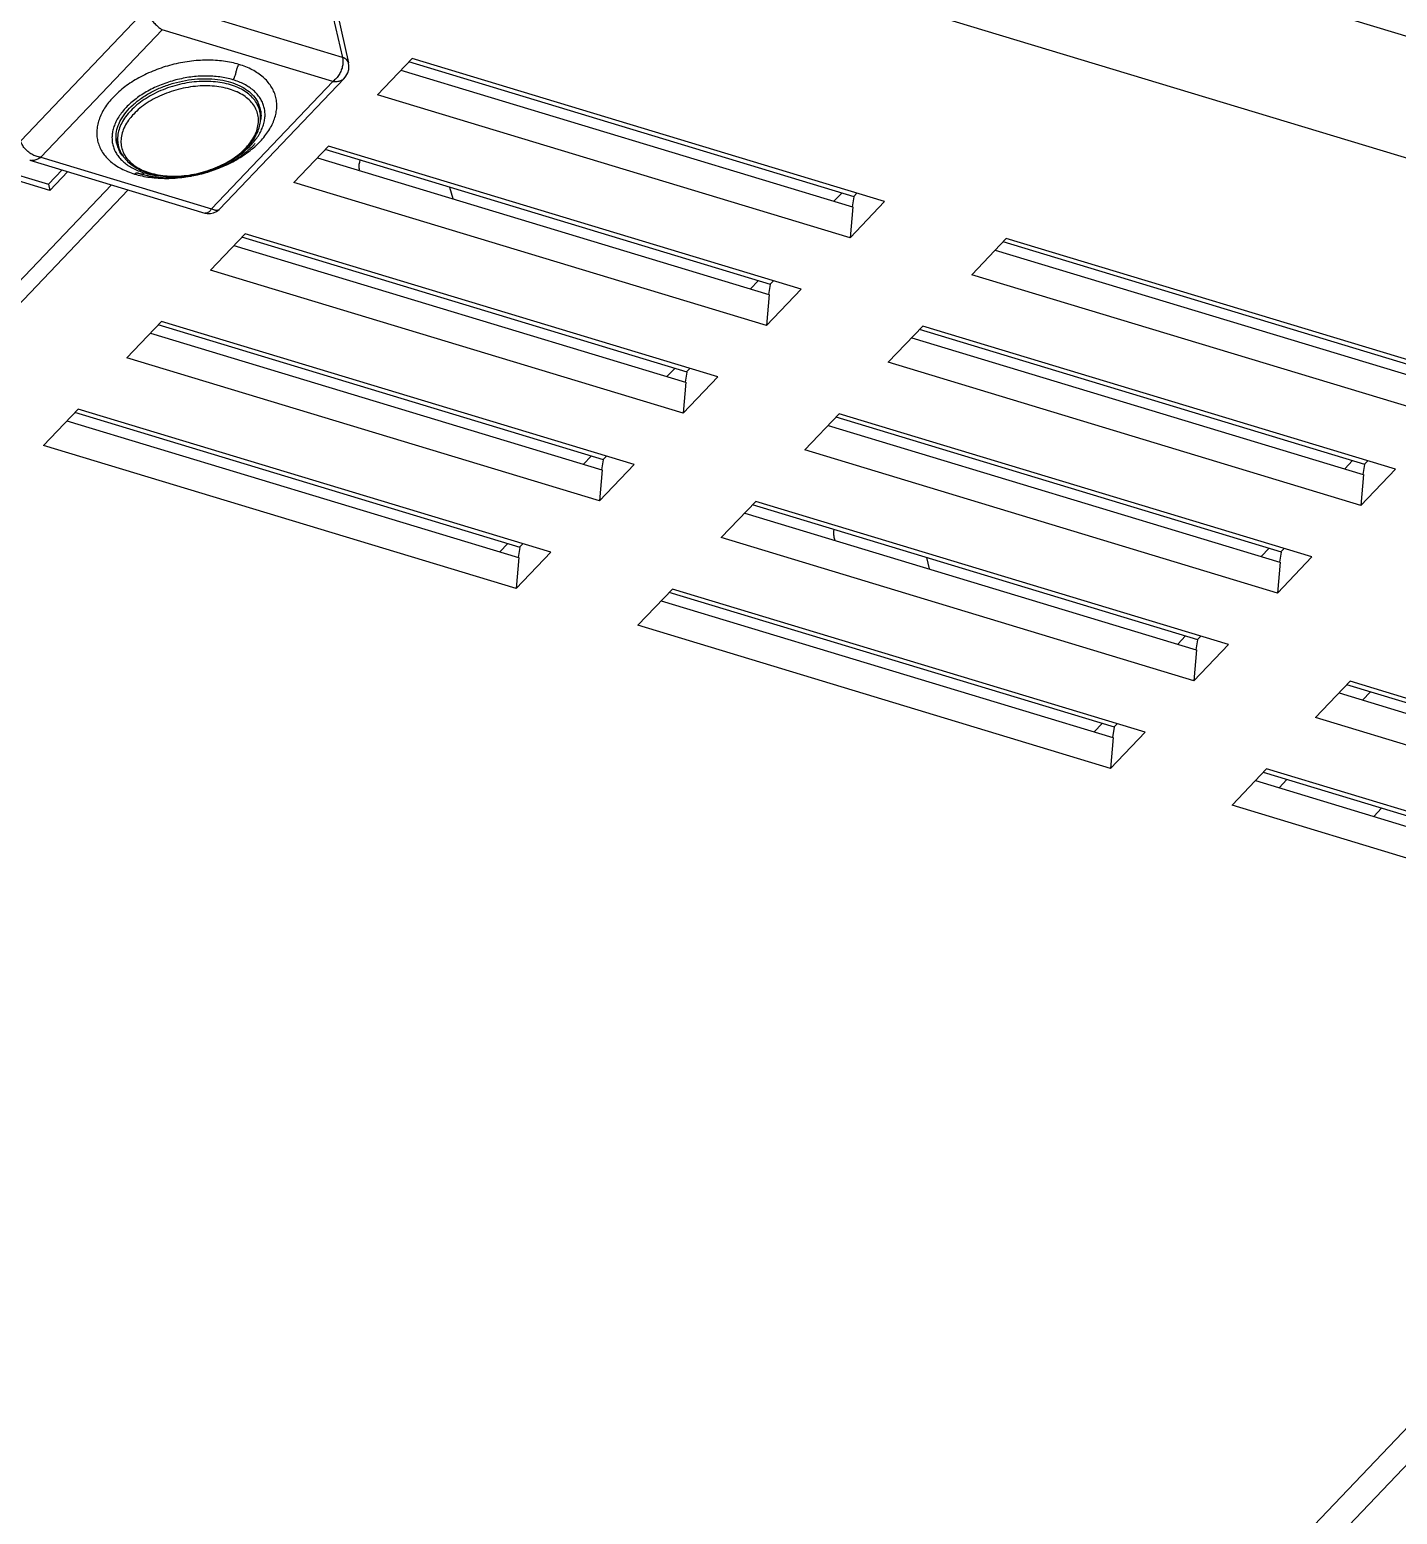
# Model space of a CAD drawing. Header units: millimetres. Extents: x 14343 to 15285, y -9166 to -7819.
# Drawn here: x 14652.8 to 14727.4, y -8834.4 to -8753.4 of the extents above; entities that cross this region are included whole.
import ezdxf

# ---------------------------------------------------------------- set-up
doc = ezdxf.new("R2010")
doc.units = ezdxf.units.MM

# ---------------------------------------------------------------- blocks, each defined once
blk = doc.blocks.new('u9')
at = {"color": 7, "linetype": 'Continuous'}
for p, q in [((33.426, 283.574), (139.453, 394.89)), ((34.911, 283.125), (140.71, 394.2)), ((155.769, 269.348), (234.544, 352.053)), ((156.683, 269.071), (233.55, 349.772)), ((69.827, 310.698), (95.592, 302.896)), ((67.944, 308.721), (93.709, 300.92)), ((69.615, 308.46), (93.89, 301.11)), ((94.315, 301.556), (69.704, 309.008)), ((65.275, 305.919), (91.04, 298.118)), ((63.393, 303.943), (89.158, 296.142)), ((65.063, 303.682), (89.338, 296.331)), ((89.764, 296.778), (65.153, 304.23)), ((87.873, 303.507), (87.447, 303.06)), ((93.709, 300.92), (95.592, 302.896)), ((93.03, 301.945), (92.605, 301.499)), ((100.34, 298.912), (102.223, 300.888)), ((102.08, 299.205), (102.223, 300.888)), ((102.223, 300.888), (127.988, 293.087)), ((100.34, 298.912), (126.105, 291.11)), ((102.101, 299.199), (102.011, 298.651)), ((102.011, 298.65), (126.286, 291.3)), ((126.712, 291.747), (102.101, 299.199)), ((102.683, 298.447), (103.108, 298.894)), ((89.158, 296.142), (91.04, 298.118)), ((101.851, 298.454), (102.032, 298.644)), ((88.479, 297.167), (88.054, 296.72)), ((95.789, 294.134), (97.672, 296.11)), ((97.529, 294.427), (97.672, 296.11)), ((97.672, 296.11), (123.437, 288.309)), ((95.789, 294.134), (121.554, 286.332)), ((97.3, 293.676), (97.481, 293.866)), ((97.55, 294.42), (97.46, 293.873)), ((97.46, 293.872), (121.735, 286.522)), ((122.16, 286.969), (97.55, 294.421)), ((98.131, 293.669), (98.557, 294.116)), ((126.105, 291.11), (127.988, 293.087)), ((91.238, 289.355), (93.121, 291.332)), ((92.977, 289.649), (93.121, 291.332)), ((93.121, 291.332), (118.886, 283.531)), ((132.737, 289.102), (134.62, 291.079)), ((134.476, 289.396), (134.62, 291.079)), ((134.62, 291.079), (160.384, 283.278)), ((112.253, 289.393), (112.113, 290.011)), ((91.238, 289.355), (117.003, 281.554)), ((92.749, 288.898), (92.93, 289.088)), ((92.999, 289.642), (92.908, 289.095)), ((92.909, 289.094), (117.184, 281.744)), ((117.609, 282.191), (92.998, 289.642)), ((93.58, 288.891), (94.006, 289.337)), ((132.737, 289.102), (158.502, 281.301)), ((134.498, 289.389), (134.407, 288.842)), ((159.108, 281.938), (134.497, 289.39)), ((135.079, 288.638), (135.505, 289.085)), ((117.296, 288.28), (117.248, 288.456)), ((121.554, 286.332), (123.437, 288.309)), ((134.248, 288.645), (134.429, 288.835)), ((134.408, 288.841), (158.683, 281.491)), ((22.954, 286.745), (149.43, 248.449)), ((86.687, 284.577), (88.569, 286.554)), ((88.426, 284.871), (88.569, 286.554)), ((88.569, 286.554), (114.334, 278.752)), ((128.186, 284.324), (130.068, 286.301)), ((129.925, 284.618), (130.068, 286.301)), ((130.068, 286.301), (155.833, 278.5)), ((86.687, 284.577), (112.452, 276.776)), ((88.198, 284.12), (88.378, 284.309)), ((88.447, 284.864), (88.357, 284.317)), ((88.357, 284.316), (112.632, 276.966)), ((113.058, 277.412), (88.447, 284.864)), ((89.029, 284.112), (89.454, 284.559)), ((128.186, 284.324), (153.95, 276.523)), ((129.946, 284.611), (129.856, 284.064)), ((154.557, 277.159), (129.946, 284.611)), ((130.528, 283.86), (130.953, 284.306)), ((117.003, 281.554), (118.886, 283.531)), ((129.696, 283.867), (129.877, 284.057)), ((129.856, 284.063), (154.131, 276.713)), ((158.502, 281.301), (160.384, 283.278)), ((84.018, 281.775), (109.783, 273.974)), ((144.504, 243.279), (18.029, 281.574)), ((123.634, 279.546), (125.517, 281.523)), ((125.374, 279.839), (125.517, 281.523)), ((125.517, 281.523), (151.282, 273.721)), ((108.507, 272.634), (83.896, 280.086)), ((82.135, 279.799), (107.9, 271.998)), ((83.806, 279.538), (108.081, 272.187)), ((123.634, 279.546), (149.399, 271.745)), ((125.145, 279.089), (125.326, 279.278)), ((125.395, 279.833), (125.305, 279.286)), ((125.305, 279.285), (149.58, 271.935)), ((150.006, 272.381), (125.395, 279.833)), ((125.977, 279.081), (126.402, 279.528)), ((112.452, 276.776), (114.334, 278.752)), ((153.95, 276.523), (155.833, 278.5)), ((119.083, 274.768), (120.966, 276.744)), ((120.823, 275.061), (120.966, 276.744)), ((120.966, 276.744), (146.731, 268.943)), ((119.083, 274.768), (144.848, 266.966)), ((120.594, 274.31), (120.775, 274.5)), ((120.844, 275.055), (120.754, 274.507)), ((120.754, 274.507), (145.029, 267.156)), ((145.454, 267.603), (120.844, 275.055)), ((121.425, 274.303), (121.851, 274.75)), ((107.9, 271.998), (109.783, 273.974)), ((149.399, 271.745), (151.282, 273.721)), ((114.532, 269.99), (116.415, 271.966)), ((116.271, 270.283), (116.415, 271.966)), ((116.415, 271.966), (142.179, 264.165)), ((150.784, 270.399), (143.994, 263.271)), ((151.231, 270.384), (144.613, 263.436)), ((160.536, 267.567), (151.231, 270.384)), ((161.137, 267.723), (151.592, 270.613)), ((114.532, 269.99), (140.297, 262.188)), ((116.043, 269.532), (116.224, 269.722)), ((116.293, 270.276), (116.202, 269.729)), ((116.203, 269.728), (140.478, 262.378)), ((140.903, 262.825), (116.292, 270.277)), ((116.874, 269.525), (117.3, 269.972)), ((138.056, 269.843), (138.228, 269.216)), ((144.848, 266.966), (146.731, 268.943)), ((159.055, 268.353), (160.033, 269.38)), ((159.369, 268.258), (160.118, 269.045)), ((160.118, 269.045), (160.033, 269.38)), ((160.033, 269.38), (168.398, 266.848)), ((168.454, 266.521), (160.118, 269.045)), ((155.142, 268.46), (155.105, 268.471)), ((155.176, 268.45), (155.142, 268.46)), ((155.207, 268.44), (155.176, 268.45)), ((155.24, 268.429), (155.207, 268.44)), ((153.918, 260.619), (160.536, 267.567)), ((148.875, 266.862), (148.845, 266.831)), ((154.801, 259.516), (161.628, 266.683)), ((156.414, 266.556), (156.295, 266.991)), ((148.702, 264.572), (148.59, 265.066)), ((140.297, 262.188), (142.179, 264.165)), ((144.613, 263.436), (153.918, 260.619)), ((145.32, 255.52), (143.756, 262.429)), ((145.653, 255.419), (144.085, 262.132)), ((144.085, 262.132), (153.684, 259.226))]:
    blk.add_line(p, q, dxfattribs=at)
for points in [[(151.592, 270.613), (151.462, 270.641), (151.283, 270.644), (151.109, 270.606), (150.947, 270.531), (150.805, 270.421), (150.784, 270.4)], [(155.105, 268.471), (155.046, 268.489), (154.987, 268.505), (154.93, 268.52), (154.872, 268.535), (154.815, 268.549), (154.758, 268.562), (154.701, 268.574), (154.645, 268.586), (154.588, 268.597), (154.532, 268.607), (154.476, 268.616), (154.42, 268.625), (154.364, 268.634), (154.309, 268.641), (154.254, 268.648), (154.2, 268.655), (154.145, 268.661), (154.091, 268.666), (154.037, 268.671), (153.983, 268.676), (153.929, 268.68), (153.876, 268.683), (153.823, 268.686), (153.77, 268.688), (153.717, 268.69), (153.664, 268.692), (153.611, 268.693), (153.559, 268.694), (153.506, 268.694), (153.454, 268.693), (153.402, 268.693), (153.35, 268.692), (153.299, 268.69), (153.247, 268.688), (153.196, 268.686), (153.144, 268.683), (153.093, 268.68), (153.042, 268.677), (152.992, 268.673), (152.941, 268.669), (152.89, 268.664), (152.84, 268.659), (152.789, 268.654), (152.739, 268.648), (152.689, 268.642), (152.639, 268.636), (152.59, 268.629), (152.54, 268.622), (152.491, 268.615), (152.441, 268.607), (152.392, 268.599), (152.343, 268.591), (152.294, 268.582), (152.246, 268.573), (152.198, 268.564), (152.149, 268.554), (152.101, 268.545), (152.054, 268.534), (152.006, 268.524), (151.959, 268.513), (151.912, 268.502), (151.865, 268.491), (151.818, 268.479), (151.771, 268.468), (151.725, 268.455), (151.679, 268.443), (151.633, 268.43), (151.588, 268.417), (151.543, 268.404), (151.498, 268.391), (151.453, 268.377), (151.408, 268.363), (151.364, 268.349), (151.32, 268.335), (151.276, 268.32), (151.232, 268.305), (151.189, 268.29), (151.146, 268.275), (151.103, 268.259), (151.061, 268.244), (151.019, 268.228), (150.977, 268.212), (150.935, 268.195), (150.894, 268.179), (150.853, 268.162), (150.812, 268.145), (150.771, 268.128), (150.731, 268.111), (150.691, 268.094), (150.651, 268.076), (150.612, 268.058), (150.573, 268.04), (150.534, 268.022), (150.495, 268.004), (150.457, 267.985), (150.419, 267.967), (150.382, 267.948), (150.344, 267.929), (150.307, 267.91), (150.271, 267.891), (150.235, 267.872), (150.199, 267.852), (150.163, 267.833), (150.128, 267.813), (150.093, 267.793), (150.058, 267.773), (150.024, 267.754), (149.99, 267.734), (149.956, 267.713), (149.923, 267.693), (149.89, 267.673), (149.858, 267.653), (149.826, 267.632), (149.794, 267.612), (149.762, 267.591), (149.731, 267.57), (149.701, 267.55), (149.67, 267.529), (149.64, 267.508), (149.611, 267.488), (149.581, 267.467), (149.552, 267.446), (149.524, 267.425), (149.495, 267.404), (149.468, 267.383), (149.44, 267.363), (149.413, 267.342), (149.386, 267.321), (149.36, 267.3), (149.334, 267.28), (149.309, 267.259), (149.284, 267.238), (149.259, 267.218), (149.235, 267.197), (149.211, 267.177), (149.187, 267.157), (149.164, 267.137), (149.142, 267.117), (149.12, 267.097), (149.098, 267.078), (149.077, 267.058), (149.056, 267.039), (149.036, 267.02), (149.016, 267.001), (148.996, 266.983), (148.977, 266.965), (148.959, 266.947), (148.941, 266.929), (148.923, 266.911), (148.907, 266.894), (148.875, 266.862)], [(143.994, 263.271), (143.899, 263.155), (143.803, 262.978), (143.747, 262.789), (143.734, 262.595), (143.756, 262.429)]]:
    blk.add_lwpolyline(points, dxfattribs=at)
for centre, radius, start, end in [((151.532, 270.416), 0.206, 73.05197, 80.60171), ((153.773, 260.695), 8.032, 105.54751, 108.3927), ((153.786, 260.649), 8.079, 103.606, 105.54897), ((153.782, 260.667), 8.06, 100.40671, 103.60723), ((151.963, 264.499), 3.691, 135.36832, 136.39175), ((151.853, 264.692), 3.443, 136.39125, 137.4131), ((154.896, 266.487), 1.535, 12.79367, 19.80211), ((153.322, 267.296), 2.988, 322.11458, 322.35492), ((150.04, 265.275), 1.512, 188.11296, 195.33152), ((150.091, 265.291), 1.566, 195.38009, 207.35664), ((153.131, 267.449), 3.233, 316.32163, 322.04032), ((151.069, 266.728), 2.983, 245.4456, 245.69131), ((151.076, 266.744), 2.999, 245.69132, 245.94465)]:
    blk.add_arc(centre, radius, start, end, dxfattribs=at)
for points, start_tangent, end_tangent in [([(117.311, 287.865), (117.32, 288.16), (117.296, 288.279)], (0.180517, 0.983572), (-0.270162, 0.962815)), ([(150.784, 270.4), (150.807, 270.421), (150.86, 270.452), (150.921, 270.469), (150.991, 270.471), (151.067, 270.458), (151.147, 270.429), (151.231, 270.384)], (0.689611, 0.72418), (0.848651, -0.528954)), ([(151.231, 270.384), (151.28, 270.463), (151.334, 270.527), (151.392, 270.575), (151.451, 270.606), (151.511, 270.621), (151.566, 270.619)], (0.470729, 0.882278), (0.986601, -0.16315)), ([(155.419, 268.488), (155.013, 268.592), (154.584, 268.667), (154.135, 268.711), (153.672, 268.724), (153.198, 268.706), (152.718, 268.657), (152.326, 268.595)], (-0.957088, 0.289796), (-0.983555, -0.180609)), ([(143.154, 268.254), (143.168, 268.176), (143.118, 267.734)], (0.227528, -0.973771), (-0.322643, -0.946521)), ([(151.239, 268.316), (150.829, 268.167), (150.388, 267.977), (149.968, 267.763), (149.573, 267.527), (149.207, 267.272), (148.873, 266.999), (148.575, 266.712), (148.316, 266.414), (148.097, 266.107), (147.922, 265.793), (147.791, 265.477), (147.706, 265.162), (147.669, 264.849), (147.678, 264.543), (147.735, 264.246), (147.839, 263.961), (147.988, 263.691), (148.181, 263.439), (148.416, 263.206), (148.692, 262.995), (149.005, 262.809), (149.352, 262.648), (149.73, 262.515)], (-0.948904, -0.315564), (0.957088, -0.289796)), ([(156.295, 266.991), (156.17, 267.312), (155.974, 267.613), (155.71, 267.884), (155.382, 268.119), (154.997, 268.314), (154.563, 268.464), (154.09, 268.565), (153.586, 268.617), (153.063, 268.619), (152.529, 268.571), (151.994, 268.476), (151.467, 268.334), (150.959, 268.149), (150.479, 267.923), (150.035, 267.66), (149.637, 267.366), (149.336, 267.092)], (-0.263808, 0.964575), (-0.702522, -0.711662)), ([(155.688, 265.471), (155.748, 265.551), (155.958, 265.897), (156.096, 266.248), (156.159, 266.597), (156.146, 266.936), (156.057, 267.26), (155.894, 267.56), (155.66, 267.832), (155.36, 268.07), (155, 268.268), (154.587, 268.423), (154.13, 268.531), (153.639, 268.591), (153.122, 268.601), (152.591, 268.561), (152.056, 268.471), (151.529, 268.334), (151.019, 268.153), (150.538, 267.931), (150.096, 267.672), (149.7, 267.382), (149.36, 267.067)], (0.610767, 0.791811), (-0.689698, -0.724097)), ([(149.73, 262.515), (150.136, 262.411), (150.565, 262.336), (151.014, 262.292), (151.477, 262.279), (151.951, 262.297), (152.431, 262.346), (153.391, 262.533), (154.32, 262.836), (154.761, 263.026), (155.181, 263.24), (155.576, 263.476), (155.942, 263.731), (156.276, 264.004), (156.574, 264.29), (156.833, 264.589), (157.052, 264.896), (157.227, 265.21), (157.358, 265.525), (157.443, 265.841), (157.48, 266.154), (157.471, 266.46), (157.414, 266.757), (157.31, 267.042), (157.161, 267.312), (156.968, 267.564), (156.733, 267.797), (156.457, 268.008), (156.144, 268.194), (155.797, 268.355), (155.419, 268.488)], (0.957088, -0.289796), (-0.957088, 0.289796)), ([(150.061, 263.345), (150.406, 263.257), (150.771, 263.193), (151.546, 263.145), (152.357, 263.201), (153.173, 263.361), (153.962, 263.618), (154.337, 263.779), (154.695, 263.961), (155.03, 264.162), (155.341, 264.379), (155.625, 264.611), (155.879, 264.854), (156.099, 265.108), (156.285, 265.369), (156.434, 265.636), (156.545, 265.904), (156.617, 266.172), (156.649, 266.438), (156.641, 266.698), (156.593, 266.951), (156.505, 267.193), (156.378, 267.422), (156.214, 267.637), (156.014, 267.835), (155.78, 268.014), (155.513, 268.172), (155.218, 268.309), (154.897, 268.422)], (0.957088, -0.289796), (-0.957088, 0.289796)), ([(154.897, 268.422), (154.552, 268.511), (154.187, 268.574), (153.548, 268.622)], (-0.957088, 0.289796), (-0.99984, 0.017897)), ([(155.125, 268.466), (155.092, 268.474), (155.043, 268.482), (154.994, 268.479), (154.969, 268.472), (154.945, 268.461), (154.897, 268.422)], (-0.95708, 0.289825), (-0.689698, -0.724097)), ([(155.25, 268.43), (155.24, 268.432), (155.197, 268.443)], (-0.98739, 0.158305), (-0.959199, 0.282733)), ([(155.419, 268.488), (155.387, 268.459), (155.355, 268.441), (155.322, 268.431), (155.289, 268.427), (155.25, 268.43)], (-0.689698, -0.724097), (-0.98739, 0.158305)), ([(150.394, 267.876), (150.263, 267.806), (149.928, 267.606), (149.617, 267.388), (149.333, 267.157), (149.251, 267.082)], (-0.887206, -0.461373), (-0.731775, -0.681547)), ([(156.023, 267.538), (156.026, 267.535), (156.265, 267.182), (156.34, 267.007)], (0.658336, -0.752724), (0.33851, -0.940963)), ([(161.137, 267.723), (161.106, 267.731), (161.021, 267.741), (160.931, 267.736), (160.836, 267.715), (160.738, 267.68), (160.638, 267.63), (160.536, 267.567)], (-0.957061, 0.289886), (-0.827661, -0.561228)), ([(160.536, 267.567), (160.66, 267.548), (160.783, 267.516), (160.904, 267.469), (161.02, 267.411), (161.131, 267.342), (161.234, 267.263), (161.329, 267.177), (161.413, 267.084), (161.486, 266.986), (161.547, 266.885), (161.594, 266.784), (161.628, 266.683)], (0.996373, -0.085096), (0.257598, -0.966252)), ([(149.251, 267.082), (149.079, 266.913), (148.859, 266.659), (148.673, 266.398), (148.524, 266.132), (148.413, 265.863), (148.341, 265.595), (148.309, 265.329), (148.317, 265.069), (148.365, 264.817), (148.453, 264.575), (148.58, 264.345), (148.744, 264.13), (148.944, 263.932), (149.178, 263.754), (149.445, 263.595), (149.74, 263.459), (150.061, 263.345)], (-0.731775, -0.681547), (0.957088, -0.289796)), ([(149.29, 267.044), (149.021, 266.725), (148.809, 266.392), (148.659, 266.053), (148.573, 265.716), (148.55, 265.385), (148.59, 265.066)], (-0.689698, -0.724097), (0.220838, -0.97531)), ([(149.318, 267.022), (149.082, 266.733), (148.871, 266.386), (148.733, 266.035), (148.67, 265.687), (148.683, 265.347), (148.772, 265.023), (148.935, 264.723), (149.169, 264.451), (149.469, 264.214), (149.829, 264.015)], (-0.676675, -0.736282), (0.909566, -0.415559)), ([(156.429, 266.557), (156.428, 266.382), (156.349, 265.957), (156.163, 265.528), (155.878, 265.111), (155.499, 264.713), (155.039, 264.348), (154.508, 264.024), (153.923, 263.752), (153.297, 263.537), (152.65, 263.387), (151.997, 263.305), (151.359, 263.293), (150.75, 263.351), (150.188, 263.479)], (0.046381, -0.998924), (-0.957088, 0.289796)), ([(155.628, 265.034), (155.906, 265.366), (156.119, 265.71), (156.265, 266.059), (156.339, 266.406), (156.341, 266.747), (156.295, 266.991)], (0.689698, 0.724097), (-0.263539, 0.964649)), ([(156.393, 266.827), (156.4, 266.795), (156.429, 266.557)], (0.221129, -0.975245), (0.046381, -0.998924)), ([(148.543, 265.062), (148.53, 265.385), (148.55, 265.559)], (-0.14141, 0.989951), (0.16273, 0.986671)), ([(148.59, 265.066), (148.632, 264.919), (148.773, 264.613), (148.984, 264.332), (149.258, 264.083), (149.593, 263.869), (149.98, 263.695), (150.414, 263.564), (150.885, 263.478), (151.386, 263.439), (151.907, 263.447), (152.437, 263.503), (152.968, 263.606), (153.489, 263.753), (153.991, 263.942), (154.465, 264.169), (154.9, 264.43), (155.29, 264.72), (155.628, 265.034)], (0.22077, -0.975326), (0.689698, 0.724097)), ([(149.853, 264.005), (150.242, 263.861), (150.699, 263.752), (151.191, 263.692), (151.707, 263.682), (152.238, 263.723), (152.773, 263.812), (153.301, 263.949), (153.81, 264.13), (154.291, 264.353), (154.734, 264.611), (155.129, 264.901), (155.469, 265.217)], (0.913151, -0.407621), (0.689698, 0.724097)), ([(150.188, 263.479), (149.69, 263.672), (149.267, 263.926), (148.932, 264.233), (148.7, 264.571)], (-0.957088, 0.289796), (-0.459484, 0.888186)), ([(144.613, 263.436), (144.492, 263.442), (144.379, 263.436), (144.274, 263.419), (144.179, 263.39), (144.095, 263.351), (144.024, 263.3), (143.994, 263.271)], (-0.996395, 0.084839), (-0.690376, -0.723451)), ([(144.085, 262.132), (144.067, 262.237), (144.06, 262.349), (144.066, 262.467), (144.083, 262.588), (144.112, 262.711), (144.153, 262.832), (144.205, 262.951), (144.268, 263.066), (144.341, 263.173), (144.424, 263.272), (144.514, 263.36), (144.613, 263.436)], (-0.227588, 0.973758), (0.827547, 0.561397)), ([(149.73, 262.515), (149.786, 262.595), (149.809, 262.643), (149.83, 262.695), (149.857, 262.78), (149.88, 262.869), (149.926, 263.051), (149.952, 263.138), (149.982, 263.217), (150.018, 263.288), (150.061, 263.345)], (0.689698, 0.724097), (0.689698, 0.724097)), ([(143.756, 262.429), (143.779, 262.362), (143.847, 262.266), (143.951, 262.188), (144.085, 262.132)], (0.221781, -0.975096), (0.957075, -0.289842)), ([(154.801, 259.516), (154.769, 259.617), (154.724, 259.722), (154.669, 259.829), (154.605, 259.936), (154.532, 260.041), (154.452, 260.143), (154.367, 260.241), (154.278, 260.332), (154.187, 260.417), (154.095, 260.494), (154.005, 260.561), (153.918, 260.619)], (-0.25762, 0.966246), (-0.848552, 0.529113))]:
    blk.add_spline(points, degree=3, dxfattribs=dict(at, start_tangent=start_tangent, end_tangent=end_tangent))

msp = doc.modelspace()

# ---------------------------------------------------------------- block references
at = {"rotation": 180}
msp.add_blockref('u9', (14813.948, -8492.81), dxfattribs=at)

doc.saveas('drawing.dxf')
